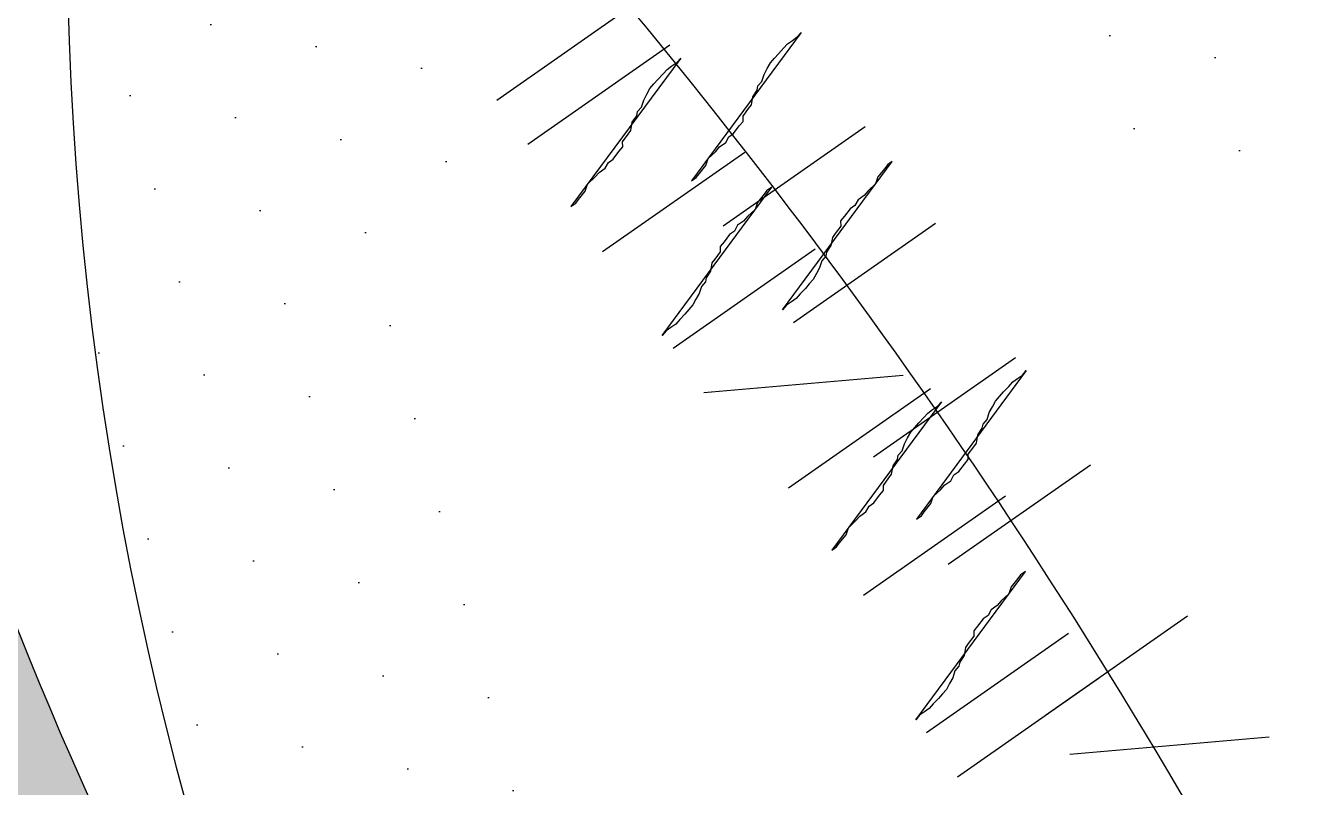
# Model space of a CAD drawing. Extents: x 3694 to 117786, y 20013 to 108631.
# Drawn here: x 83660.3 to 83807.7, y 31800 to 31888.5 of the extents above; entities that cross this region are included whole.
import ezdxf

# ---------------------------------------------------------------- set-up
doc = ezdxf.new("R2010")
doc.units = 0
doc.header["$LTSCALE"] = 1000
doc.header["$MEASUREMENT"] = 0
doc.layers.add('家具', color=253, linetype='Continuous')

msp = doc.modelspace()

# ---------------------------------------------------------------- hatches: boundary and pattern name
at = {"layer": '家具'}
h = msp.add_hatch(dxfattribs=at)
h.set_pattern_fill('DOTS', color=8, scale=335.2800000195158, angle=-90.0000000004169, style=0)
h.set_pattern_definition([(270, (111256.2397079756, 11180.68245890895), (20.9550000011435, -10.47750000076235), [0, -20.95500000121974])])
edge = h.paths.add_edge_path()
edge.add_spline(control_points=[(84027.15511742668, 30063.84951564836), (84028.97912367285, 30072.90548769323), (84030.76252983874, 30081.93599412007), (84036.19782185367, 30110.34287196791), (84039.63169860422, 30129.63373144667), (84045.57456561024, 30168.03593621969), (84048.03003279642, 30187.07571478691), (84052.62666024195, 30231.64739469883), (84054.50219399089, 30257.25210493359), (84059.26090707682, 30334.95599048382), (84061.28600784505, 30388.06087078954), (84068.19805183484, 30468.76317827896), (84071.1403265472, 30495.81551098994), (84077.21640674362, 30536.43465740776), (84079.51927136874, 30549.98101310478), (84084.80170846525, 30577.05204844833), (84087.80540463526, 30590.63939114895), (84095.16473866721, 30620.11476973094), (84099.59971871626, 30635.83967392898), (84107.30690558505, 30661.96974661946), (84110.51664513153, 30672.52040503118), (84113.69237292556, 30682.95887921815)], knot_values=[0.007594318894714291, 0.007594318894714291, 0.007594318894714291, 0.007594318894714291, 1.009331685129112, 1.009331685129112, 3.166903830014817, 3.166903830014817, 5.324475974900523, 5.324475974900523, 8.146713981276132, 8.146713981276132, 13.78698518195698, 13.78698518195698, 16.6071207822974, 16.6071207822974, 18.01718858246761, 18.01718858246761, 19.42725638263783, 19.42725638263783, 21.11840045899928, 21.11840045899928, 22.2881602581128, 22.2881602581128, 22.2881602581128, 22.2881602581128], degree=3, periodic=0)
edge.add_ellipse((82197.12121977049, 31244.76312479645), major_axis=(1412.244489370232, 1412.24448934968), ratio=0.9999999999999818, start_angle=-61.33743676422674, end_angle=-48.55714826964773)
edge.add_ellipse((82197.12121976868, 30996.93237551146), major_axis=(1412.244489349654, -1412.244489370206), ratio=0.9999999999999885, start_angle=48.5571482696466, end_angle=61.33743676426361)
edge.add_spline(control_points=[(84113.69237293181, 31558.73662106225), (84110.51664513799, 31569.17509524913), (84107.3069055916, 31579.72575366104), (84099.59971872343, 31605.85582635098), (84095.16473867482, 31621.58073054846), (84087.80540464369, 31651.05610912888), (84084.80170847401, 31664.64345182852), (84079.51927137827, 31691.71448716945), (84077.21640675348, 31705.26084286524), (84071.14032655783, 31745.87998927956), (84068.19805184573, 31772.93232198815), (84063.1088435566, 31832.35191666405), (84061.26726031283, 31864.61623504642), (84059.54576994648, 31896.48947440436)], knot_values=[0.007594318904541566, 0.007594318904541566, 0.007594318904541566, 0.007594318904541566, 1.177354118008585, 1.177354118008585, 2.868498194319651, 2.868498194319651, 4.278565994361959, 4.278565994361959, 5.688633794404266, 5.688633794404266, 8.508769394488882, 8.508769394488882, 11.91787256770212, 11.91787256770212, 11.91787256770212, 11.91787256770212], degree=3, periodic=0)
edge.add_ellipse((84053.77979636936, 31918.91794967945), major_axis=(16.37502602238737, 16.37502602214906), ratio=0.9999999999995666, start_angle=225.8035234418923, end_angle=239.417541532368, ccw=False)
edge.add_ellipse((83918.20968781575, 32282.87509823796), major_axis=(290.1065513958403, 290.1065513916184), ratio=0.9999999999994232, start_angle=234.5429178462428, end_angle=244.3434878472222, ccw=False)
edge.add_ellipse((84698.50685640321, 31759.47094113641), major_axis=(510.6161812611901, -510.6161812686211), ratio=0.9999999999999988, start_angle=215.5301837112753, end_angle=236.2784491778619)
edge.add_ellipse((88465.50364139216, 31287.66644057351), major_axis=(3173.045961268694, -3173.045961314871), ratio=1, start_angle=220.7753203818918, end_angle=231.6420249032678)
edge.add_ellipse((85006.45974289553, 30385.31873802359), major_axis=(756.0877006840558, 756.0877006730525), ratio=0.9999999999999949, start_angle=113.9930274311128, end_angle=139.4777875760855)
edge.add_ellipse((83926.80302405967, 30275.82137921937), major_axis=(20.77520892334281, -20.77520892364515), ratio=0.999999999999889, start_angle=29.349690518414718, end_angle=107.31395154978779, ccw=False)
edge.add_ellipse((83668.52300488591, 30519.22352959977), major_axis=(269.5263520541502, -269.5263520580726), ratio=0.9999999999999978, start_angle=326.06965526290503, end_angle=363.74867896470926, ccw=False)
edge.add_ellipse((83393.05868661722, 30299.26537327281), major_axis=(269.5447157622294, 269.5447157583069), ratio=0.9999999999729833, start_angle=289.4364312615882, end_angle=291.1525348597326, ccw=False)
edge.add_ellipse((83677.75923026488, 28632.01307467539), major_axis=(1063.437138946659, 1063.437138931183), ratio=0.9999999999999937, start_angle=35.30528515153998, end_angle=42.74492259143477, ccw=False)
edge.add_ellipse((83881.44646173222, 29903.69415923853), major_axis=(153.1024992126795, -153.1024992149076), ratio=0.999999999999859, start_angle=92.70420918075928, end_angle=121.7648417998393, ccw=False)
edge = h.paths.add_edge_path()
edge.add_ellipse((83967.43798243221, 29947.41788496872), major_axis=(59.6212863880511, 59.62128638718345), ratio=0.9999999999999157, start_angle=248.1334738211491, end_angle=277.7178630449272)
edge.add_ellipse((83918.64620866305, 29975.41144803368), major_axis=(99.19644208388807, 99.19644208244446), ratio=0.9999999999997502, start_angle=-79.30676778778508, end_angle=-64.31921627686972)
edge.add_ellipse((83793.84818723201, 31486.22295730763), major_axis=(1116.038544751136, -1116.038544767378), ratio=0.9999999999999984, start_angle=303.32411686118166, end_angle=324.37804893725087, ccw=False)
edge.add_spline(control_points=[(83474.4361509018, 29940.5645157935), (83474.2386856984, 29938.37796613926), (83473.38436068178, 29928.79117081313), (83472.7966154394, 29918.77873062686), (83471.94148317343, 29909.38010908476)], knot_values=[0, 0, 0, 0, 0.2418033642713523, 1.052830296575082, 1.052830296575082, 1.052830296575082, 1.052830296575082], degree=3, periodic=0)
edge.add_ellipse((83434.0292442984, 29912.68040538869), major_axis=(26.90938323546606, 26.90938323507446), ratio=0.9999999999999187, start_angle=238.7767705824798, end_angle=310.27284356007203, ccw=False)
edge.add_ellipse((83764.21182816158, 33919.22290212384), major_axis=(2868.19079716257, -2868.19079720431), ratio=0.999999999999999, start_angle=310.4593117003497, end_angle=318.3404531218047)
edge = h.paths.add_edge_path()
edge.add_ellipse((83967.43798244897, 32294.27761531368), major_axis=(59.62128638720404, -59.6212863880717), ratio=0.9999999999995934, start_angle=82.28213695507955, end_angle=111.8665261788591)
edge.add_ellipse((83764.21182812155, 28322.47259816152), major_axis=(2868.190797204475, 2868.190797162734), ratio=0.9999999999999925, start_angle=41.65954687821016, end_angle=49.54410408661445)
edge.add_ellipse((83433.85297564024, 32328.98011737374), major_axis=(26.90938323507334, -26.90938323546495), ratio=0.9999999999999033, start_angle=49.98346972011012, end_angle=121.3236457343994, ccw=False)
edge.add_spline(control_points=[(83471.7647325996, 32332.28594502531), (83472.10160479127, 32328.58941357072), (83472.37619424162, 32325.15364554651), (83472.62261993198, 32321.89144896292)], knot_values=[0, 0, 0, 0, 0.3189857557440551, 0.3189857557440551, 0.3189857557440551, 0.3189857557440551], degree=3, periodic=0)
edge.add_ellipse((83902.11064115842, 28776.02485493893), major_axis=(2525.631590593394, -2525.631590630149), ratio=0.9999999999999991, start_angle=132.8754075785099, end_angle=141.9062269296692, ccw=False)
edge = h.paths.add_edge_path()
edge.add_ellipse((83753.5508665897, 31858.42556464603), major_axis=(221.1621733467877, -221.1621733500064), ratio=0.9999999999999994, start_angle=219.8560000035077, end_angle=290.9319768433341)
edge.add_ellipse((83844.27380604482, 31598.98349199237), major_axis=(155.4479335059184, -155.4479335081807), ratio=0.9999999999999929, start_angle=231.8281592482279, end_angle=294.8810682384705)
edge.add_ellipse((83220.82232209203, 31223.88327474505), major_axis=(405.3237388022998, 405.3237387964011), ratio=0.9999999999999992, start_angle=285.52623263396157, end_angle=332.11357467867344, ccw=False)
edge.add_ellipse((83930.83496040059, 30642.74064309393), major_axis=(258.8230775317033, 258.8230775279367), ratio=0.9999999999999818, start_angle=80.19826500577827, end_angle=130.5062586859865)
edge.add_ellipse((83656.38910223376, 30409.27637132816), major_axis=(196.0891473893851, -196.0891473922387), ratio=0.9999999999999981, start_angle=154.0384846775883, end_angle=216.6923729745889)
edge.add_ellipse((83742.31999035792, 29953.04518182699), major_axis=(433.6778078819464, 433.6778078756351), ratio=0.999999999999949, start_angle=80.98112304628877, end_angle=109.8781780001218)
edge.add_ellipse((98874.49023999237, 31069.66315227786), major_axis=(11109.22604682503, 11109.22604666336), ratio=0.9999999999995928, start_angle=138.1241672681158, end_angle=138.7143909774701)
edge.add_spline(control_points=[(83196.67458397562, 30051.86996501972), (83203.70190761602, 30051.42830050935), (83210.84735139846, 30051.32810774105), (83218.35348012175, 30051.60857363947)], knot_values=[2.293510373809953, 2.293510373809953, 2.293510373809953, 2.293510373809953, 2.979732802934619, 2.979732802934619, 2.979732802934619, 2.979732802934619], degree=3, periodic=0)
edge.add_spline(control_points=[(83218.35348012175, 30051.60857363947), (83222.57265282645, 30051.76622268945), (83233.92762974976, 30052.49451053924), (83249.9028957067, 30054.55284509757), (83246.24242323764, 30068.29956438962), (83249.98165012314, 30072.0753370373), (83252.75826761083, 30073.65261044333)], knot_values=[2.979732802934619, 2.979732802934619, 2.979732802934619, 2.979732802934619, 3.36545639614831, 3.990521829336836, 4.278466320926378, 4.605763273049225, 4.605763273049225, 4.605763273049225, 4.605763273049225], degree=3, periodic=0)
edge.add_spline(control_points=[(83252.75826761083, 30073.65261044333), (83255.54464780063, 30075.23542960778), (83259.12399357097, 30076.38384293904), (83262.70333934149, 30077.53225627031)], knot_values=[4.605763273049225, 4.605763273049225, 4.605763273049225, 4.605763273049225, 4.934211014792284, 4.934211014792284, 4.934211014792284, 4.934211014792284], degree=3, periodic=0)
edge.add_ellipse((83677.75923026488, 28632.01307467539), major_axis=(1063.437138946965, 1063.437138931489), ratio=0.9999999999998375, start_angle=52.795632896919415, end_angle=61.02050574382298, ccw=False)
edge.add_ellipse((83606.43853596541, 30391.82192870189), major_axis=(212.5834902204784, 212.5834902173847), ratio=0.9999999999999212, start_angle=165.6335501199894, end_angle=198.8130742464472, ccw=False)
edge.add_ellipse((83606.53529219133, 30073.20208772484), major_axis=(217.1797520395243, -217.1797520426849), ratio=0.9999999999998674, start_angle=151.0252170128921, end_angle=192.4102655699839, ccw=False)
edge.add_ellipse((83958.57061230812, 30199.8162238651), major_axis=(331.0872910126342, -331.0872910174525), ratio=0.9999999999999813, start_angle=177.8463850309959, end_angle=203.8962665094932, ccw=False)
edge.add_ellipse((83391.45132926984, 30184.46120221519), major_axis=(308.6143108828238, 308.6143108783327), ratio=0.99999999999966, start_angle=2.0533838449994732, end_angle=10.260448050109005, ccw=False)
edge.add_spline(control_points=[(83688.80962410086, 30503.93519216686), (83697.76162831933, 30496.88594257535), (83720.20407128055, 30479.21365623382), (83710.42763319172, 30542.4570108064), (83733.44099475267, 30577.51144562587), (83760.66692495726, 30637.11177086852), (83728.07013237603, 30702.74252196374), (83747.31235151888, 30784.50807644733), (83763.24835103104, 30871.3387227628), (83822.93104365663, 30907.47544095397), (83831.5542470285, 30963.01912850196), (83864.4119503361, 30951.19898152208), (83865.89797450964, 30968.36456537583), (83866.57851991047, 30977.30063957456)], knot_values=[28.72622828787619, 28.72622828787619, 28.72622828787619, 28.72622828787619, 29.65137003608691, 31.04553471454428, 32.97090723718488, 34.80045963000916, 37.53798117998499, 40.13244696109814, 43.73799823656201, 46.29924793153518, 47.53881564063179, 48.20545028199999, 48.98405692497199, 48.98405692497199, 48.98405692497199, 48.98405692550385], degree=3, periodic=0)
edge.add_ellipse((77579.6898859512, 31139.0403968073), major_axis=(4446.972478297195, 4446.972478232476), ratio=0.9999999999999976, start_angle=-46.47369586912973, end_angle=-42.84626635100496)
edge.add_spline(control_points=[(83864.21607810677, 31375.38545175377), (83862.81395455799, 31389.27132053718), (83859.6371019301, 31413.7790503848), (83816.06914233156, 31444.79300325448), (83795.3408773722, 31513.37248249469), (83759.8912261637, 31577.01717162506), (83771.15279836346, 31648.50423551207), (83734.39387655049, 31671.15767597621), (83702.0344097513, 31758.01166092785), (83701.46360967551, 31736.77296732064)], knot_values=[0, 0, 0, 1.163513729807164e-12, 1.426783815582302, 2.507845637052222, 5.446644405802077, 8.794161911986935, 10.36550993041577, 12.19506232323765, 14.47634677036475, 14.47634677036475, 14.47634677036475, 14.47634677036475], degree=3, periodic=0)
edge.add_ellipse((84094.56320862369, 31991.15514800607), major_axis=(331.0872910126524, -331.0872910174706), ratio=0.9999999999999547, start_angle=233.1899730444863, end_angle=257.9076692015958, ccw=False)
edge.add_ellipse((83779.72798511799, 32193.24123886909), major_axis=(217.1797520395305, -217.179752042691), ratio=0.9999999999999556, start_angle=244.6759739839959, end_angle=286.0610225410798, ccw=False)
edge.add_ellipse((83708.42717162543, 31882.70169803538), major_axis=(212.5834902213945, 212.5834902183008), ratio=0.9999999999956851, start_angle=85.14470269029368, end_angle=91.45268943398088, ccw=False)
edge.add_ellipse((83674.22219581134, 33494.59638257384), major_axis=(983.7752406303243, 983.7752406160079), ratio=0.9999999999998531, start_angle=208.0880272447276, end_angle=218.4118439115923, ccw=False)
edge.add_spline(control_points=[(83269.4992919237, 32163.49652937126), (83263.98926071734, 32165.30407445101), (83258.47922951086, 32167.11161953051), (83255.89064627368, 32170.49494394559)], knot_values=[4.42752981046754, 4.42752981046754, 4.42752981046754, 4.42752981046754, 4.934211014792284, 4.934211014792284, 4.934211014792284, 4.934211014792284], degree=3, periodic=0)
edge.add_ellipse((83748.31931969017, 32290.21585165175), major_axis=(358.3427787335385, -358.3427787387537), ratio=0.999999999999975, start_angle=238.6648212037559, end_angle=277.816367146285)
h = msp.add_hatch(dxfattribs=at)
h.set_pattern_fill('DOTS', color=8, scale=178.8160000104085, angle=-75.1759974043995, style=0)
h.set_pattern_definition([(284.8240025956005, (101930.3206023975, 25839.52536070513), (12.23371532698228, -2.542622527339587), [0, -11.17600000065051])])
edge = h.paths.add_edge_path(flags=17)
edge.add_ellipse((83915.62981252049, 31730.58627199109), major_axis=(23.25952561864903, -23.25952561898754), ratio=0.9999999999999228, start_angle=217.598370494964, end_angle=267.39462829812675, ccw=False)
edge.add_ellipse((83799.73789889604, 31750.4089484049), major_axis=(59.90464916629421, -59.904649167166), ratio=0.9999999999998661, start_angle=350.65844968254294, end_angle=394.3991949743683, ccw=False)
edge.add_ellipse((83849.138360295, 31728.17319147437), major_axis=(32.94986328232057, 32.94986328184105), ratio=0.9999999999998382, start_angle=224.9828587922299, end_angle=289.9024488496004)
edge = h.paths.add_edge_path(flags=17)
edge.add_ellipse((83207.05595517361, 31455.31930615301), major_axis=(481.3748926390635, 481.3748926320582), ratio=0.9999999999840347, start_angle=-26.32292343229813, end_angle=-25.58827127859119)
edge.add_ellipse((83794.32111939648, 31678.83935765269), major_axis=(38.80003682682761, 38.80003682626296), ratio=0.9999999999999831, start_angle=246.3633945223265, end_angle=317.8577408210059, ccw=False)
edge.add_ellipse((83821.56431250731, 31607.61200826323), major_axis=(15.1275844016591, 15.12758440143895), ratio=0.9999999999999909, start_angle=-72.18619439915022, end_angle=64.8217797418078, ccw=False)
edge.add_ellipse((83764.82679824397, 31647.85884447667), major_axis=(64.19840911891373, -64.19840911984801), ratio=0.9999999999999908, start_angle=11.56752916311502, end_angle=61.28906160823021)
edge = h.paths.add_edge_path()
edge.add_ellipse((83592.24240027044, 31627.52820375546), major_axis=(242.0371122325546, 242.0371122290323), ratio=0.9999999999999688, start_angle=-23.32578200306534, end_angle=26.28458598788795)
edge.add_spline(control_points=[(83702.07293561044, 31951.72132660186), (83692.71217799248, 31956.0519338774), (83680.79916457439, 31961.56330215422), (83673.93766403718, 31953.92469717807), (83672.67877563045, 31951.94689659881)], knot_values=[0, 0, 0, 0, 1.42238482592121, 1.810204922351612, 1.810204922351612, 1.810204922351612, 1.810204922351612], degree=3, periodic=0)
edge.add_ellipse((83207.05595517175, 31455.31930614907), major_axis=(481.3748926368416, -481.3748926438469), ratio=0.9999999999996101, start_angle=87.25263749308863, end_angle=91.84549474957328, ccw=False)
edge.add_ellipse((83621.54412058307, 31620.82363230697), major_axis=(216.101930992935, -216.1019309960799), ratio=0.999999999999946, start_angle=66.89079912288321, end_angle=117.98945326683679, ccw=False)
edge.add_ellipse((83489.29364028259, 31518.73533961386), major_axis=(331.3486877307134, -331.3486877355354), ratio=0.9999999999999956, start_angle=389.56745048290304, end_angle=432.4529716565977, ccw=False)
edge.add_ellipse((82955.30205373213, 31231.72734627457), major_axis=(706.3772336421002, 706.3772336318206), ratio=0.999999999999835, start_angle=321.74637887917953, end_angle=324.3508728240508, ccw=False)
edge.add_spline(control_points=[(83947.35334494644, 31349.08077827209), (83950.99127603725, 31349.8726737636), (83961.3402754271, 31354.84629366959), (83961.14337494528, 31366.88940734412), (83961.01044966414, 31375.01957674251)], knot_values=[0, 0, 0, 0, 0.5819764206049407, 1.791185280154921, 1.791185280154921, 1.791185280154921, 1.791185280154921], degree=3, periodic=0)
edge.add_ellipse((83462.2939968181, 31501.17512072726), major_axis=(363.7535715381563, -363.75357154345), ratio=0.9999999999999976, start_angle=30.80422389370577, end_angle=74.43044399808288)
edge = h.paths.add_edge_path()
edge.add_spline(control_points=[(83919.16747991685, 31361.95295412977), (83924.71029890522, 31356.17340090391), (83932.41499391987, 31348.13963775611), (83944.23791630901, 31348.40261977217), (83947.35334494644, 31349.08077827209)], knot_values=[1.791185280154921, 1.791185280154921, 1.791185280154921, 1.791185280154921, 3.069002213139684, 3.567391534373676, 3.567391534373676, 3.567391534373676, 3.567391534373676], degree=3, periodic=0)
edge.add_ellipse((82955.30205373213, 31231.72734627457), major_axis=(706.3772336330672, -706.3772336433472), ratio=0.9999999999993391, start_angle=51.74637887920161, end_angle=54.3508728240713)
edge.add_ellipse((84171.30911121039, 31718.00717255292), major_axis=(281.0686011704004, 281.06860116631), ratio=0.9999999999999862, start_angle=145.8922033348512, end_angle=189.5904192882054, ccw=False)
edge.add_ellipse((84134.95931668357, 31878.80923212507), major_axis=(300.7962628500164, -300.7962628543937), ratio=0.9999999999999934, start_angle=220.3807436132537, end_angle=258.6817611968143, ccw=False)
edge.add_ellipse((83207.05595517175, 31455.31930614907), major_axis=(481.3748926436614, 481.3748926366562), ratio=0.9999999999988527, start_angle=-2.747362506916546, end_angle=1.845494749579979)
edge.add_spline(control_points=[(83672.67877563045, 31951.94689659881), (83670.7682956029, 31948.94540060849), (83666.44093490654, 31937.43746561979), (83665.9334028257, 31927.13565536305), (83665.59291166172, 31920.22441664818)], knot_values=[1.810204922351612, 1.810204922351612, 1.810204922351612, 1.810204922351612, 2.398757922429805, 3.598446597238173, 3.598446597238173, 3.598446597238173, 3.598446597238173], degree=3, periodic=0)
edge.add_ellipse((84053.761270296, 31900.89123252807), major_axis=(274.8167086033953, 274.816708599396), ratio=0.9999999999999963, start_angle=132.1486721113125, end_angle=176.9724953827164)
edge.add_ellipse((84068.80572461258, 31626.93712479176), major_axis=(215.1838922624627, 215.1838922593312), ratio=0.9999999999999789, start_angle=132.3564968236814, end_angle=195.5463068146161)
h = msp.add_hatch(dxfattribs=at)
h.set_pattern_fill('DOTS', color=8, scale=111.7600000065053, angle=-102.9137604464399, style=0)
h.set_pattern_definition([(257.0862395535602, (81255.5873385705, 124441.5506763594), (6.027813616917221, -4.965203344960532), [0, -6.985000000406582])])
edge = h.paths.add_edge_path()
edge.add_ellipse((83918.20968781695, 32282.8750982384), major_axis=(290.106551391843, -290.106551396065), ratio=0.9999999999997669, start_angle=303.12070418913345, end_angle=311.899757270034, ccw=False)
edge.add_ellipse((83696.22614775023, 31868.6718693825), major_axis=(97.66234371870746, -97.66234372012872), ratio=0.9999999999999646, start_angle=365.10604803737283, end_angle=410.2831013168486, ccw=False)
edge.add_ellipse((83545.21936708591, 32132.86401028327), major_axis=(308.6143108781202, -308.6143108826116), ratio=0.9999999999997498, start_angle=351.0708815296273, end_angle=368.4913891802111)

# ---------------------------------------------------------------- linework, layer by layer
at = {"layer": '家具', "color": 8, "linetype": 'Continuous'}
for p, q in [((83731.5577706673, 31891.32111545204, 1.41431932393393e-09), (83715.0556861559, 31879.78948048311, 1.41431932393393e-09)), ((83731.5577706673, 31891.32111545204, 1.41431932393393e-09), (83715.0556861559, 31879.78948048311, 1.41431932393393e-09)), ((83731.5577706673, 31891.32111545204, 1.41431932393393e-09), (83715.0556861559, 31879.78948048311, 1.41431932393393e-09)), ((83731.5577706673, 31891.32111545204, 1.41431932393393e-09), (83715.0556861559, 31879.78948048311, 1.41431932393393e-09)), ((83735.14268183589, 31886.19100968399, 1.41431932393393e-09), (83718.64059732448, 31874.65937471506, 1.41431932393393e-09)), ((83735.14268183589, 31886.19100968399, 1.41431932393393e-09), (83718.64059732448, 31874.65937471506, 1.41431932393393e-09)), ((83735.14268183589, 31886.19100968399, 1.41431932393393e-09), (83718.64059732448, 31874.65937471506, 1.41431932393393e-09)), ((83735.14268183589, 31886.19100968399, 1.41431932393393e-09), (83718.64059732448, 31874.65937471506, 1.41431932393393e-09)), ((83757.84225718741, 31876.70763503716, 1.41431932393393e-09), (83741.34017267599, 31865.17600006823, 1.41431932393393e-09)), ((83757.84225718741, 31876.70763503716, 1.41431932393393e-09), (83741.34017267599, 31865.17600006823, 1.41431932393393e-09)), ((83757.84225718741, 31876.70763503716, 1.41431932393393e-09), (83741.34017267599, 31865.17600006823, 1.41431932393393e-09)), ((83757.84225718741, 31876.70763503716, 1.41431932393393e-09), (83741.34017267599, 31865.17600006823, 1.41431932393393e-09)), ((83743.84889467384, 31873.73218139019, 1.41431932393393e-09), (83727.34681016246, 31862.20054642107, 1.41431932393393e-09)), ((83743.84889467384, 31873.73218139019, 1.41431932393393e-09), (83727.34681016246, 31862.20054642107, 1.41431932393393e-09)), ((83743.84889467384, 31873.73218139019, 1.41431932393393e-09), (83727.34681016246, 31862.20054642107, 1.41431932393393e-09)), ((83743.84889467384, 31873.73218139019, 1.41431932393393e-09), (83727.34681016246, 31862.20054642107, 1.41431932393393e-09)), ((83749.51124363985, 31853.97933754627, 1.41431932393393e-09), (83766.01332815125, 31865.51097251519, 1.41431932393393e-09)), ((83749.51124363985, 31853.97933754627, 1.41431932393393e-09), (83766.01332815125, 31865.51097251519, 1.41431932393393e-09)), ((83749.51124363985, 31853.97933754627, 1.41431932393393e-09), (83766.01332815125, 31865.51097251519, 1.41431932393393e-09)), ((83749.51124363985, 31853.97933754627, 1.41431932393393e-09), (83766.01332815125, 31865.51097251519, 1.41431932393393e-09)), ((83735.5178811264, 31851.00388389914, 1.41431932393393e-09), (83752.01996563772, 31862.53551886826, 1.41431932393393e-09)), ((83735.5178811264, 31851.00388389914, 1.41431932393393e-09), (83752.01996563772, 31862.53551886826, 1.41431932393393e-09)), ((83735.5178811264, 31851.00388389914, 1.41431932393393e-09), (83752.01996563772, 31862.53551886826, 1.41431932393393e-09)), ((83735.5178811264, 31851.00388389914, 1.41431932393393e-09), (83752.01996563772, 31862.53551886826, 1.41431932393393e-09)), ((83775.28970175136, 31849.88537158049, 1.41431932393393e-09), (83758.78761723994, 31838.35373661156, 1.41431932393393e-09)), ((83775.28970175136, 31849.88537158049, 1.41431932393393e-09), (83758.78761723994, 31838.35373661156, 1.41431932393393e-09)), ((83775.28970175136, 31849.88537158049, 1.41431932393393e-09), (83758.78761723994, 31838.35373661156, 1.41431932393393e-09)), ((83775.28970175136, 31849.88537158049, 1.41431932393393e-09), (83758.78761723994, 31838.35373661156, 1.41431932393393e-09)), ((83739.10279229499, 31845.87377813109, 1.41431932393393e-09), (83762.26256897651, 31847.87807381661, 1.41431932393393e-09)), ((83739.10279229499, 31845.87377813109, 1.41431932393393e-09), (83762.26256897651, 31847.87807381661, 1.41431932393393e-09)), ((83739.10279229499, 31845.87377813109, 1.41431932393393e-09), (83762.26256897651, 31847.87807381661, 1.41431932393393e-09)), ((83739.10279229499, 31845.87377813109, 1.41431932393393e-09), (83762.26256897651, 31847.87807381661, 1.41431932393393e-09)), ((83765.43267410777, 31846.27572062541, 1.41431932393393e-09), (83748.93058959645, 31834.74408565652, 1.41431932393393e-09)), ((83765.43267410777, 31846.27572062541, 1.41431932393393e-09), (83748.93058959645, 31834.74408565652, 1.41431932393393e-09)), ((83765.43267410777, 31846.27572062541, 1.41431932393393e-09), (83748.93058959645, 31834.74408565652, 1.41431932393393e-09)), ((83765.43267410777, 31846.27572062541, 1.41431932393393e-09), (83748.93058959645, 31834.74408565652, 1.41431932393393e-09)), ((83783.99591458934, 31837.42654328669, 1.41431932393393e-09), (83767.49383007793, 31825.8949083178, 1.41431932393393e-09)), ((83783.99591458934, 31837.42654328669, 1.41431932393393e-09), (83767.49383007793, 31825.8949083178, 1.41431932393393e-09)), ((83783.99591458934, 31837.42654328669, 1.41431932393393e-09), (83767.49383007793, 31825.8949083178, 1.41431932393393e-09)), ((83783.99591458934, 31837.42654328669, 1.41431932393393e-09), (83767.49383007793, 31825.8949083178, 1.41431932393393e-09)), ((83774.13888694576, 31833.81689233166, 1.41431932393393e-09), (83757.63680243444, 31822.28525736254, 1.41431932393393e-09)), ((83774.13888694576, 31833.81689233166, 1.41431932393393e-09), (83757.63680243444, 31822.28525736254, 1.41431932393393e-09)), ((83774.13888694576, 31833.81689233166, 1.41431932393393e-09), (83757.63680243444, 31822.28525736254, 1.41431932393393e-09)), ((83774.13888694576, 31833.81689233166, 1.41431932393393e-09), (83757.63680243444, 31822.28525736254, 1.41431932393393e-09)), ((83778.77653612915, 31808.37077942905, 1.41431932393393e-09), (83795.27862064057, 31819.90241439816, 1.41431932393393e-09)), ((83778.77653612915, 31808.37077942905, 1.41431932393393e-09), (83795.27862064057, 31819.90241439816, 1.41431932393393e-09)), ((83778.77653612915, 31808.37077942905, 1.41431932393393e-09), (83795.27862064057, 31819.90241439816, 1.41431932393393e-09)), ((83778.77653612915, 31808.37077942905, 1.41431932393393e-09), (83795.27862064057, 31819.90241439816, 1.41431932393393e-09)), ((83764.97030070594, 31806.3582372411, 1.41431932393393e-09), (83781.47238521735, 31817.88987221022, 1.41431932393393e-09)), ((83764.97030070594, 31806.3582372411, 1.41431932393393e-09), (83781.47238521735, 31817.88987221022, 1.41431932393393e-09)), ((83764.97030070594, 31806.3582372411, 1.41431932393393e-09), (83781.47238521735, 31817.88987221022, 1.41431932393393e-09)), ((83764.97030070594, 31806.3582372411, 1.41431932393393e-09), (83781.47238521735, 31817.88987221022, 1.41431932393393e-09)), ((83768.55521187448, 31801.22813147305, 1.41431932393393e-09), (83785.0572963859, 31812.75976644217, 1.41431932393393e-09)), ((83768.55521187448, 31801.22813147305, 1.41431932393393e-09), (83785.0572963859, 31812.75976644217, 1.41431932393393e-09)), ((83768.55521187448, 31801.22813147305, 1.41431932393393e-09), (83785.0572963859, 31812.75976644217, 1.41431932393393e-09)), ((83768.55521187448, 31801.22813147305, 1.41431932393393e-09), (83785.0572963859, 31812.75976644217, 1.41431932393393e-09)), ((83804.77604043607, 31805.81498420592, 1.41431932393393e-09), (83781.61626375458, 31803.8106885206, 1.41431932393393e-09)), ((83804.77604043607, 31805.81498420592, 1.41431932393393e-09), (83781.61626375458, 31803.8106885206, 1.41431932393393e-09)), ((83804.77604043607, 31805.81498420592, 1.41431932393393e-09), (83781.61626375458, 31803.8106885206, 1.41431932393393e-09))]:
    msp.add_line(p, q, dxfattribs=at)
for points in [[(83737.65846890588, 31870.44461869205), (83738.2183833069, 31870.8358861396), (83738.54050224573, 31871.26931532551), (83739.32471872364, 31872.23399055921), (83739.59118253889, 31873.04519380741), (83740.47321587878, 31873.86989044083), (83740.93531341787, 31874.40113648866), (83741.63520641901, 31874.89022079812), (83741.9999992264, 31875.56071257388), (83742.55991362735, 31875.95198002141), (83743.2041515051, 31876.8188383932), (83743.6662490441, 31877.35008444103), (83743.65275565897, 31877.96565396553), (83744.29626066437, 31878.83200020709), (83744.61837960327, 31879.26542939297), (83744.78702655667, 31880.21661124146), (83745.29128583414, 31880.98565275148), (83745.37560931087, 31881.46124367573), (83745.83770684997, 31881.99248972336), (83746.10417066523, 31882.80369297176), (83746.46845134247, 31883.47491761965), (83746.83273201964, 31884.14614226776), (83747.29482955877, 31884.67738831558), (83747.7569270979, 31885.20863436341), (83748.35900323719, 31885.83769727296), (83748.82110077627, 31886.36894332079), (83749.38101517722, 31886.76021076833), (83749.94092957817, 31887.15147821587), (83750.40302711727, 31887.6827242637)], [(83737.65846890588, 31870.44461869205), (83738.2183833069, 31870.8358861396), (83738.54050224573, 31871.26931532551), (83739.32471872364, 31872.23399055921), (83739.59118253889, 31873.04519380741), (83740.47321587878, 31873.86989044083), (83740.93531341787, 31874.40113648866), (83741.63520641901, 31874.89022079812), (83741.9999992264, 31875.56071257388), (83742.55991362735, 31875.95198002141), (83743.2041515051, 31876.8188383932), (83743.6662490441, 31877.35008444103), (83743.65275565897, 31877.96565396553), (83744.29626066437, 31878.83200020709), (83744.61837960327, 31879.26542939297), (83744.78702655667, 31880.21661124146), (83745.29128583414, 31880.98565275148), (83745.37560931087, 31881.46124367573), (83745.83770684997, 31881.99248972336), (83746.10417066523, 31882.80369297176), (83746.46845134247, 31883.47491761965), (83746.83273201964, 31884.14614226776), (83747.29482955877, 31884.67738831558), (83747.7569270979, 31885.20863436341), (83748.35900323719, 31885.83769727296), (83748.82110077627, 31886.36894332079), (83749.38101517722, 31886.76021076833), (83749.94092957817, 31887.15147821587), (83750.40302711727, 31887.6827242637)], [(83737.65846890588, 31870.44461869205), (83738.2183833069, 31870.8358861396), (83738.54050224573, 31871.26931532551), (83739.32471872364, 31872.23399055921), (83739.59118253889, 31873.04519380741), (83740.47321587878, 31873.86989044083), (83740.93531341787, 31874.40113648866), (83741.63520641901, 31874.89022079812), (83741.9999992264, 31875.56071257388), (83742.55991362735, 31875.95198002141), (83743.2041515051, 31876.8188383932), (83743.6662490441, 31877.35008444103), (83743.65275565897, 31877.96565396553), (83744.29626066437, 31878.83200020709), (83744.61837960327, 31879.26542939297), (83744.78702655667, 31880.21661124146), (83745.29128583414, 31880.98565275148), (83745.37560931087, 31881.46124367573), (83745.83770684997, 31881.99248972336), (83746.10417066523, 31882.80369297176), (83746.46845134247, 31883.47491761965), (83746.83273201964, 31884.14614226776), (83747.29482955877, 31884.67738831558), (83747.7569270979, 31885.20863436341), (83748.35900323719, 31885.83769727296), (83748.82110077627, 31886.36894332079), (83749.38101517722, 31886.76021076833), (83749.94092957817, 31887.15147821587), (83750.40302711727, 31887.6827242637)], [(83737.65846890588, 31870.44461869205), (83738.2183833069, 31870.8358861396), (83738.54050224573, 31871.26931532551), (83739.32471872364, 31872.23399055921), (83739.59118253889, 31873.04519380741), (83740.47321587878, 31873.86989044083), (83740.93531341787, 31874.40113648866), (83741.63520641901, 31874.89022079812), (83741.9999992264, 31875.56071257388), (83742.55991362735, 31875.95198002141), (83743.2041515051, 31876.8188383932), (83743.6662490441, 31877.35008444103), (83743.65275565897, 31877.96565396553), (83744.29626066437, 31878.83200020709), (83744.61837960327, 31879.26542939297), (83744.78702655667, 31880.21661124146), (83745.29128583414, 31880.98565275148), (83745.37560931087, 31881.46124367573), (83745.83770684997, 31881.99248972336), (83746.10417066523, 31882.80369297176), (83746.46845134247, 31883.47491761965), (83746.83273201964, 31884.14614226776), (83747.29482955877, 31884.67738831558), (83747.7569270979, 31885.20863436341), (83748.35900323719, 31885.83769727296), (83748.82110077627, 31886.36894332079), (83749.38101517722, 31886.76021076833), (83749.94092957817, 31887.15147821587), (83750.40302711727, 31887.6827242637)], [(83723.6651063923, 31867.46916504493), (83724.22502079335, 31867.86043249247), (83724.54713973217, 31868.29386167835), (83725.33135621012, 31869.25853691208), (83725.59782002546, 31870.06974016026), (83726.4798533652, 31870.89443679367), (83726.94195090434, 31871.4256828415), (83727.64184390557, 31871.91476715099), (83728.00663671287, 31872.58525892675), (83728.56655111379, 31872.97652637429), (83729.21078899154, 31873.84338474604), (83729.67288653065, 31874.37463079387), (83729.65939314544, 31874.9902003184), (83730.30289815093, 31875.85654655993), (83730.62501708977, 31876.28997574584), (83730.79366404317, 31877.24115759452), (83731.29792332064, 31878.01019910436), (83731.38224679731, 31878.4857900286), (83731.84434433644, 31879.01703607643), (83732.11080815179, 31879.8282393246), (83732.47508882893, 31880.49946397271), (83732.83936950611, 31881.17068862063), (83733.30146704521, 31881.70193466846), (83733.76356458433, 31882.23318071625), (83734.36564072361, 31882.86224362603), (83734.82773826274, 31883.39348967366), (83735.38765266369, 31883.7847571212), (83735.94756706464, 31884.17602456871), (83736.40966460374, 31884.70727061654)], [(83723.6651063923, 31867.46916504493), (83724.22502079335, 31867.86043249247), (83724.54713973217, 31868.29386167835), (83725.33135621012, 31869.25853691208), (83725.59782002546, 31870.06974016026), (83726.4798533652, 31870.89443679367), (83726.94195090434, 31871.4256828415), (83727.64184390557, 31871.91476715099), (83728.00663671287, 31872.58525892675), (83728.56655111379, 31872.97652637429), (83729.21078899154, 31873.84338474604), (83729.67288653065, 31874.37463079387), (83729.65939314544, 31874.9902003184), (83730.30289815093, 31875.85654655993), (83730.62501708977, 31876.28997574584), (83730.79366404317, 31877.24115759452), (83731.29792332064, 31878.01019910436), (83731.38224679731, 31878.4857900286), (83731.84434433644, 31879.01703607643), (83732.11080815179, 31879.8282393246), (83732.47508882893, 31880.49946397271), (83732.83936950611, 31881.17068862063), (83733.30146704521, 31881.70193466846), (83733.76356458433, 31882.23318071625), (83734.36564072361, 31882.86224362603), (83734.82773826274, 31883.39348967366), (83735.38765266369, 31883.7847571212), (83735.94756706464, 31884.17602456871), (83736.40966460374, 31884.70727061654)], [(83723.6651063923, 31867.46916504493), (83724.22502079335, 31867.86043249247), (83724.54713973217, 31868.29386167835), (83725.33135621012, 31869.25853691208), (83725.59782002546, 31870.06974016026), (83726.4798533652, 31870.89443679367), (83726.94195090434, 31871.4256828415), (83727.64184390557, 31871.91476715099), (83728.00663671287, 31872.58525892675), (83728.56655111379, 31872.97652637429), (83729.21078899154, 31873.84338474604), (83729.67288653065, 31874.37463079387), (83729.65939314544, 31874.9902003184), (83730.30289815093, 31875.85654655993), (83730.62501708977, 31876.28997574584), (83730.79366404317, 31877.24115759452), (83731.29792332064, 31878.01019910436), (83731.38224679731, 31878.4857900286), (83731.84434433644, 31879.01703607643), (83732.11080815179, 31879.8282393246), (83732.47508882893, 31880.49946397271), (83732.83936950611, 31881.17068862063), (83733.30146704521, 31881.70193466846), (83733.76356458433, 31882.23318071625), (83734.36564072361, 31882.86224362603), (83734.82773826274, 31883.39348967366), (83735.38765266369, 31883.7847571212), (83735.94756706464, 31884.17602456871), (83736.40966460374, 31884.70727061654)], [(83723.6651063923, 31867.46916504493), (83724.22502079335, 31867.86043249247), (83724.54713973217, 31868.29386167835), (83725.33135621012, 31869.25853691208), (83725.59782002546, 31870.06974016026), (83726.4798533652, 31870.89443679367), (83726.94195090434, 31871.4256828415), (83727.64184390557, 31871.91476715099), (83728.00663671287, 31872.58525892675), (83728.56655111379, 31872.97652637429), (83729.21078899154, 31873.84338474604), (83729.67288653065, 31874.37463079387), (83729.65939314544, 31874.9902003184), (83730.30289815093, 31875.85654655993), (83730.62501708977, 31876.28997574584), (83730.79366404317, 31877.24115759452), (83731.29792332064, 31878.01019910436), (83731.38224679731, 31878.4857900286), (83731.84434433644, 31879.01703607643), (83732.11080815179, 31879.8282393246), (83732.47508882893, 31880.49946397271), (83732.83936950611, 31881.17068862063), (83733.30146704521, 31881.70193466846), (83733.76356458433, 31882.23318071625), (83734.36564072361, 31882.86224362603), (83734.82773826274, 31883.39348967366), (83735.38765266369, 31883.7847571212), (83735.94756706464, 31884.17602456871), (83736.40966460374, 31884.70727061654)], [(83760.98881908342, 31872.70118218532), (83760.42890468247, 31872.30991473778), (83760.10678574356, 31871.8764855519), (83759.32256926563, 31870.9118103182), (83759.05610545036, 31870.10060707), (83758.17480498277, 31869.27642256661), (83757.71270744364, 31868.74517651878), (83757.01281444254, 31868.25609220951), (83756.6480216351, 31867.58560043376), (83756.08810723416, 31867.19433298622), (83755.44386935642, 31866.32747461424), (83754.98177181743, 31865.79622856663), (83754.99526520254, 31865.1806590421), (83754.35102732493, 31864.31380067032), (83754.02890838598, 31863.88037148444), (83753.86026143258, 31862.92918963576), (83753.35600215512, 31862.16014812589), (83753.27167867841, 31861.68455720168), (83752.80958113929, 31861.15331115385), (83752.54311732406, 31860.34210790565), (83752.1788366468, 31859.67088325754), (83751.81455596961, 31858.99965860962), (83751.35245843051, 31858.46841256183), (83750.8903608915, 31857.937166514), (83750.28901762437, 31857.30861573448), (83749.82692008525, 31856.77736968665), (83749.26700568429, 31856.38610223911), (83748.70709128334, 31855.99483479157), (83748.24499374426, 31855.46358874374)], [(83760.98881908342, 31872.70118218532), (83760.42890468247, 31872.30991473778), (83760.10678574356, 31871.8764855519), (83759.32256926563, 31870.9118103182), (83759.05610545036, 31870.10060707), (83758.17480498277, 31869.27642256661), (83757.71270744364, 31868.74517651878), (83757.01281444254, 31868.25609220951), (83756.6480216351, 31867.58560043376), (83756.08810723416, 31867.19433298622), (83755.44386935642, 31866.32747461424), (83754.98177181743, 31865.79622856663), (83754.99526520254, 31865.1806590421), (83754.35102732493, 31864.31380067032), (83754.02890838598, 31863.88037148444), (83753.86026143258, 31862.92918963576), (83753.35600215512, 31862.16014812589), (83753.27167867841, 31861.68455720168), (83752.80958113929, 31861.15331115385), (83752.54311732406, 31860.34210790565), (83752.1788366468, 31859.67088325754), (83751.81455596961, 31858.99965860962), (83751.35245843051, 31858.46841256183), (83750.8903608915, 31857.937166514), (83750.28901762437, 31857.30861573448), (83749.82692008525, 31856.77736968665), (83749.26700568429, 31856.38610223911), (83748.70709128334, 31855.99483479157), (83748.24499374426, 31855.46358874374)], [(83760.98881908342, 31872.70118218532), (83760.42890468247, 31872.30991473778), (83760.10678574356, 31871.8764855519), (83759.32256926563, 31870.9118103182), (83759.05610545036, 31870.10060707), (83758.17480498277, 31869.27642256661), (83757.71270744364, 31868.74517651878), (83757.01281444254, 31868.25609220951), (83756.6480216351, 31867.58560043376), (83756.08810723416, 31867.19433298622), (83755.44386935642, 31866.32747461424), (83754.98177181743, 31865.79622856663), (83754.99526520254, 31865.1806590421), (83754.35102732493, 31864.31380067032), (83754.02890838598, 31863.88037148444), (83753.86026143258, 31862.92918963576), (83753.35600215512, 31862.16014812589), (83753.27167867841, 31861.68455720168), (83752.80958113929, 31861.15331115385), (83752.54311732406, 31860.34210790565), (83752.1788366468, 31859.67088325754), (83751.81455596961, 31858.99965860962), (83751.35245843051, 31858.46841256183), (83750.8903608915, 31857.937166514), (83750.28901762437, 31857.30861573448), (83749.82692008525, 31856.77736968665), (83749.26700568429, 31856.38610223911), (83748.70709128334, 31855.99483479157), (83748.24499374426, 31855.46358874374)], [(83760.98881908342, 31872.70118218532), (83760.42890468247, 31872.30991473778), (83760.10678574356, 31871.8764855519), (83759.32256926563, 31870.9118103182), (83759.05610545036, 31870.10060707), (83758.17480498277, 31869.27642256661), (83757.71270744364, 31868.74517651878), (83757.01281444254, 31868.25609220951), (83756.6480216351, 31867.58560043376), (83756.08810723416, 31867.19433298622), (83755.44386935642, 31866.32747461424), (83754.98177181743, 31865.79622856663), (83754.99526520254, 31865.1806590421), (83754.35102732493, 31864.31380067032), (83754.02890838598, 31863.88037148444), (83753.86026143258, 31862.92918963576), (83753.35600215512, 31862.16014812589), (83753.27167867841, 31861.68455720168), (83752.80958113929, 31861.15331115385), (83752.54311732406, 31860.34210790565), (83752.1788366468, 31859.67088325754), (83751.81455596961, 31858.99965860962), (83751.35245843051, 31858.46841256183), (83750.8903608915, 31857.937166514), (83750.28901762437, 31857.30861573448), (83749.82692008525, 31856.77736968665), (83749.26700568429, 31856.38610223911), (83748.70709128334, 31855.99483479157), (83748.24499374426, 31855.46358874374)], [(83746.99545656989, 31869.7257285382), (83746.43554216893, 31869.33446109065), (83746.11342323013, 31868.90103190475), (83745.32920675215, 31867.93635667104), (83745.06274293683, 31867.12515342287), (83744.1814424692, 31866.30096891968), (83743.71934493021, 31865.76972287185), (83743.01945192898, 31865.28063856239), (83742.65465912159, 31864.6101467866), (83742.09474472063, 31864.21887933909), (83741.45050684288, 31863.3520209673), (83740.98840930389, 31862.82077491948), (83741.00190268901, 31862.20520539495), (83740.35766481135, 31861.33834702316), (83740.03554587245, 31860.90491783728), (83739.86689891905, 31859.95373598879), (83739.36263964158, 31859.18469447876), (83739.27831616485, 31858.70910355452), (83738.81621862575, 31858.1778575067), (83738.54975481049, 31857.36665425849), (83738.18547413335, 31856.69542961038), (83737.82119345608, 31856.02420496249), (83737.35909591695, 31855.49295891467), (83736.89699837795, 31854.96171286684), (83736.2956551108, 31854.33316208732), (83735.83355757181, 31853.80191603972), (83735.27364317076, 31853.41064859217), (83734.71372876981, 31853.01938114441), (83734.25163123071, 31852.48813509681)], [(83746.99545656989, 31869.7257285382), (83746.43554216893, 31869.33446109065), (83746.11342323013, 31868.90103190475), (83745.32920675215, 31867.93635667104), (83745.06274293683, 31867.12515342287), (83744.1814424692, 31866.30096891968), (83743.71934493021, 31865.76972287185), (83743.01945192898, 31865.28063856239), (83742.65465912159, 31864.6101467866), (83742.09474472063, 31864.21887933909), (83741.45050684288, 31863.3520209673), (83740.98840930389, 31862.82077491948), (83741.00190268901, 31862.20520539495), (83740.35766481135, 31861.33834702316), (83740.03554587245, 31860.90491783728), (83739.86689891905, 31859.95373598879), (83739.36263964158, 31859.18469447876), (83739.27831616485, 31858.70910355452), (83738.81621862575, 31858.1778575067), (83738.54975481049, 31857.36665425849), (83738.18547413335, 31856.69542961038), (83737.82119345608, 31856.02420496249), (83737.35909591695, 31855.49295891467), (83736.89699837795, 31854.96171286684), (83736.2956551108, 31854.33316208732), (83735.83355757181, 31853.80191603972), (83735.27364317076, 31853.41064859217), (83734.71372876981, 31853.01938114441), (83734.25163123071, 31852.48813509681)], [(83746.99545656989, 31869.7257285382), (83746.43554216893, 31869.33446109065), (83746.11342323013, 31868.90103190475), (83745.32920675215, 31867.93635667104), (83745.06274293683, 31867.12515342287), (83744.1814424692, 31866.30096891968), (83743.71934493021, 31865.76972287185), (83743.01945192898, 31865.28063856239), (83742.65465912159, 31864.6101467866), (83742.09474472063, 31864.21887933909), (83741.45050684288, 31863.3520209673), (83740.98840930389, 31862.82077491948), (83741.00190268901, 31862.20520539495), (83740.35766481135, 31861.33834702316), (83740.03554587245, 31860.90491783728), (83739.86689891905, 31859.95373598879), (83739.36263964158, 31859.18469447876), (83739.27831616485, 31858.70910355452), (83738.81621862575, 31858.1778575067), (83738.54975481049, 31857.36665425849), (83738.18547413335, 31856.69542961038), (83737.82119345608, 31856.02420496249), (83737.35909591695, 31855.49295891467), (83736.89699837795, 31854.96171286684), (83736.2956551108, 31854.33316208732), (83735.83355757181, 31853.80191603972), (83735.27364317076, 31853.41064859217), (83734.71372876981, 31853.01938114441), (83734.25163123071, 31852.48813509681)], [(83746.99545656989, 31869.7257285382), (83746.43554216893, 31869.33446109065), (83746.11342323013, 31868.90103190475), (83745.32920675215, 31867.93635667104), (83745.06274293683, 31867.12515342287), (83744.1814424692, 31866.30096891968), (83743.71934493021, 31865.76972287185), (83743.01945192898, 31865.28063856239), (83742.65465912159, 31864.6101467866), (83742.09474472063, 31864.21887933909), (83741.45050684288, 31863.3520209673), (83740.98840930389, 31862.82077491948), (83741.00190268901, 31862.20520539495), (83740.35766481135, 31861.33834702316), (83740.03554587245, 31860.90491783728), (83739.86689891905, 31859.95373598879), (83739.36263964158, 31859.18469447876), (83739.27831616485, 31858.70910355452), (83738.81621862575, 31858.1778575067), (83738.54975481049, 31857.36665425849), (83738.18547413335, 31856.69542961038), (83737.82119345608, 31856.02420496249), (83737.35909591695, 31855.49295891467), (83736.89699837795, 31854.96171286684), (83736.2956551108, 31854.33316208732), (83735.83355757181, 31853.80191603972), (83735.27364317076, 31853.41064859217), (83734.71372876981, 31853.01938114441), (83734.25163123071, 31852.48813509681)], [(83763.81212630778, 31831.16352694143), (83764.37204070885, 31831.55479438916), (83764.69415964767, 31831.98822357485), (83765.4783761256, 31832.95289880855), (83765.74483994093, 31833.76410205695), (83766.62687328068, 31834.58879869037), (83767.08897081981, 31835.12004473819), (83767.78886382104, 31835.60912904746), (83768.15365662833, 31836.27962082341), (83768.71357102938, 31836.67088827095), (83769.35780890704, 31837.53774664273), (83769.81990644612, 31838.06899269037), (83769.80641306101, 31838.6845622149), (83770.4499180664, 31839.55090845663), (83770.77203700524, 31839.9843376425), (83770.94068395864, 31840.93551949099), (83771.44494323611, 31841.70456100086), (83771.52926671278, 31842.18015192526), (83771.99136425191, 31842.7113979729), (83772.25782806726, 31843.5226012213), (83772.62210874444, 31844.19382586921), (83772.98638942161, 31844.86505051732), (83773.44848696071, 31845.39629656515), (83773.9105844998, 31845.92754261298), (83774.51266063908, 31846.5566055225), (83774.97475817821, 31847.08785157032), (83775.53467257915, 31847.47911901786), (83776.0945869801, 31847.87038646541), (83776.55668451922, 31848.40163251323)], [(83763.81212630778, 31831.16352694143), (83764.37204070885, 31831.55479438916), (83764.69415964767, 31831.98822357485), (83765.4783761256, 31832.95289880855), (83765.74483994093, 31833.76410205695), (83766.62687328068, 31834.58879869037), (83767.08897081981, 31835.12004473819), (83767.78886382104, 31835.60912904746), (83768.15365662833, 31836.27962082341), (83768.71357102938, 31836.67088827095), (83769.35780890704, 31837.53774664273), (83769.81990644612, 31838.06899269037), (83769.80641306101, 31838.6845622149), (83770.4499180664, 31839.55090845663), (83770.77203700524, 31839.9843376425), (83770.94068395864, 31840.93551949099), (83771.44494323611, 31841.70456100086), (83771.52926671278, 31842.18015192526), (83771.99136425191, 31842.7113979729), (83772.25782806726, 31843.5226012213), (83772.62210874444, 31844.19382586921), (83772.98638942161, 31844.86505051732), (83773.44848696071, 31845.39629656515), (83773.9105844998, 31845.92754261298), (83774.51266063908, 31846.5566055225), (83774.97475817821, 31847.08785157032), (83775.53467257915, 31847.47911901786), (83776.0945869801, 31847.87038646541), (83776.55668451922, 31848.40163251323)], [(83763.81212630778, 31831.16352694143), (83764.37204070885, 31831.55479438916), (83764.69415964767, 31831.98822357485), (83765.4783761256, 31832.95289880855), (83765.74483994093, 31833.76410205695), (83766.62687328068, 31834.58879869037), (83767.08897081981, 31835.12004473819), (83767.78886382104, 31835.60912904746), (83768.15365662833, 31836.27962082341), (83768.71357102938, 31836.67088827095), (83769.35780890704, 31837.53774664273), (83769.81990644612, 31838.06899269037), (83769.80641306101, 31838.6845622149), (83770.4499180664, 31839.55090845663), (83770.77203700524, 31839.9843376425), (83770.94068395864, 31840.93551949099), (83771.44494323611, 31841.70456100086), (83771.52926671278, 31842.18015192526), (83771.99136425191, 31842.7113979729), (83772.25782806726, 31843.5226012213), (83772.62210874444, 31844.19382586921), (83772.98638942161, 31844.86505051732), (83773.44848696071, 31845.39629656515), (83773.9105844998, 31845.92754261298), (83774.51266063908, 31846.5566055225), (83774.97475817821, 31847.08785157032), (83775.53467257915, 31847.47911901786), (83776.0945869801, 31847.87038646541), (83776.55668451922, 31848.40163251323)], [(83763.81212630778, 31831.16352694143), (83764.37204070885, 31831.55479438916), (83764.69415964767, 31831.98822357485), (83765.4783761256, 31832.95289880855), (83765.74483994093, 31833.76410205695), (83766.62687328068, 31834.58879869037), (83767.08897081981, 31835.12004473819), (83767.78886382104, 31835.60912904746), (83768.15365662833, 31836.27962082341), (83768.71357102938, 31836.67088827095), (83769.35780890704, 31837.53774664273), (83769.81990644612, 31838.06899269037), (83769.80641306101, 31838.6845622149), (83770.4499180664, 31839.55090845663), (83770.77203700524, 31839.9843376425), (83770.94068395864, 31840.93551949099), (83771.44494323611, 31841.70456100086), (83771.52926671278, 31842.18015192526), (83771.99136425191, 31842.7113979729), (83772.25782806726, 31843.5226012213), (83772.62210874444, 31844.19382586921), (83772.98638942161, 31844.86505051732), (83773.44848696071, 31845.39629656515), (83773.9105844998, 31845.92754261298), (83774.51266063908, 31846.5566055225), (83774.97475817821, 31847.08785157032), (83775.53467257915, 31847.47911901786), (83776.0945869801, 31847.87038646541), (83776.55668451922, 31848.40163251323)], [(83753.95509866429, 31827.55387598639), (83754.51501306523, 31827.9451434339), (83754.83713200408, 31828.37857261981), (83755.62134848197, 31829.34324785351), (83755.88781229734, 31830.15445110171), (83756.76984563719, 31830.97914773513), (83757.23194317622, 31831.51039378296), (83757.93183617742, 31831.99947809242), (83758.29662898486, 31832.66996986818), (83758.85654338579, 31833.06123731572), (83759.50078126344, 31833.9280956875), (83759.96287880256, 31834.4593417353), (83759.94938541742, 31835.07491125986), (83760.5928904228, 31835.94125750139), (83760.91500936162, 31836.37468668727), (83761.08365631515, 31837.32586853595), (83761.58791559249, 31838.09491004579), (83761.67223906929, 31838.57050097003), (83762.13433660832, 31839.10174701786), (83762.40080042364, 31839.91295026606), (83762.7650811008, 31840.58417491417), (83763.12936177812, 31841.25539956206), (83763.59145931712, 31841.78664560989), (83764.05355685623, 31842.31789165771), (83764.65563299562, 31842.94695456746), (83765.11773053462, 31843.47820061509), (83765.67764493557, 31843.86946806263), (83766.2375593366, 31844.26073551017), (83766.69965687573, 31844.791981558)], [(83753.95509866429, 31827.55387598639), (83754.51501306523, 31827.9451434339), (83754.83713200408, 31828.37857261981), (83755.62134848197, 31829.34324785351), (83755.88781229734, 31830.15445110171), (83756.76984563719, 31830.97914773513), (83757.23194317622, 31831.51039378296), (83757.93183617742, 31831.99947809242), (83758.29662898486, 31832.66996986818), (83758.85654338579, 31833.06123731572), (83759.50078126344, 31833.9280956875), (83759.96287880256, 31834.4593417353), (83759.94938541742, 31835.07491125986), (83760.5928904228, 31835.94125750139), (83760.91500936162, 31836.37468668727), (83761.08365631515, 31837.32586853595), (83761.58791559249, 31838.09491004579), (83761.67223906929, 31838.57050097003), (83762.13433660832, 31839.10174701786), (83762.40080042364, 31839.91295026606), (83762.7650811008, 31840.58417491417), (83763.12936177812, 31841.25539956206), (83763.59145931712, 31841.78664560989), (83764.05355685623, 31842.31789165771), (83764.65563299562, 31842.94695456746), (83765.11773053462, 31843.47820061509), (83765.67764493557, 31843.86946806263), (83766.2375593366, 31844.26073551017), (83766.69965687573, 31844.791981558)], [(83753.95509866429, 31827.55387598639), (83754.51501306523, 31827.9451434339), (83754.83713200408, 31828.37857261981), (83755.62134848197, 31829.34324785351), (83755.88781229734, 31830.15445110171), (83756.76984563719, 31830.97914773513), (83757.23194317622, 31831.51039378296), (83757.93183617742, 31831.99947809242), (83758.29662898486, 31832.66996986818), (83758.85654338579, 31833.06123731572), (83759.50078126344, 31833.9280956875), (83759.96287880256, 31834.4593417353), (83759.94938541742, 31835.07491125986), (83760.5928904228, 31835.94125750139), (83760.91500936162, 31836.37468668727), (83761.08365631515, 31837.32586853595), (83761.58791559249, 31838.09491004579), (83761.67223906929, 31838.57050097003), (83762.13433660832, 31839.10174701786), (83762.40080042364, 31839.91295026606), (83762.7650811008, 31840.58417491417), (83763.12936177812, 31841.25539956206), (83763.59145931712, 31841.78664560989), (83764.05355685623, 31842.31789165771), (83764.65563299562, 31842.94695456746), (83765.11773053462, 31843.47820061509), (83765.67764493557, 31843.86946806263), (83766.2375593366, 31844.26073551017), (83766.69965687573, 31844.791981558)], [(83753.95509866429, 31827.55387598639), (83754.51501306523, 31827.9451434339), (83754.83713200408, 31828.37857261981), (83755.62134848197, 31829.34324785351), (83755.88781229734, 31830.15445110171), (83756.76984563719, 31830.97914773513), (83757.23194317622, 31831.51039378296), (83757.93183617742, 31831.99947809242), (83758.29662898486, 31832.66996986818), (83758.85654338579, 31833.06123731572), (83759.50078126344, 31833.9280956875), (83759.96287880256, 31834.4593417353), (83759.94938541742, 31835.07491125986), (83760.5928904228, 31835.94125750139), (83760.91500936162, 31836.37468668727), (83761.08365631515, 31837.32586853595), (83761.58791559249, 31838.09491004579), (83761.67223906929, 31838.57050097003), (83762.13433660832, 31839.10174701786), (83762.40080042364, 31839.91295026606), (83762.7650811008, 31840.58417491417), (83763.12936177812, 31841.25539956206), (83763.59145931712, 31841.78664560989), (83764.05355685623, 31842.31789165771), (83764.65563299562, 31842.94695456746), (83765.11773053462, 31843.47820061509), (83765.67764493557, 31843.86946806263), (83766.2375593366, 31844.26073551017), (83766.69965687573, 31844.791981558)], [(83776.44787614938, 31825.08008188015), (83775.88796174843, 31824.68881443261), (83775.56584280962, 31824.25538524671), (83774.78162633169, 31823.290710013), (83774.51516251633, 31822.47950676483), (83773.63386204884, 31821.65532226163), (83773.17176450974, 31821.12407621381), (83772.47187150852, 31820.63499190435), (83772.10707870117, 31819.96450012856), (83771.54716430017, 31819.57323268105), (83770.90292642248, 31818.70637430926), (83770.4408288834, 31818.17512826144), (83770.45432226863, 31817.55955873691), (83769.81008439089, 31816.69270036512), (83769.48796545205, 31816.25927117924), (83769.31931849864, 31815.30808933075), (83768.81505922118, 31814.53904782073), (83768.73073574451, 31814.06345689648), (83768.26863820538, 31813.53221084866), (83768.00217439003, 31812.72100760045), (83767.63789371286, 31812.04978295234), (83767.27361303568, 31811.37855830445), (83766.81151549659, 31810.84731225662), (83766.34941795749, 31810.3160662088), (83765.74807469043, 31809.68751542928), (83765.28597715133, 31809.15626938146), (83764.7260627504, 31808.76500193391), (83764.16614834944, 31808.37373448637), (83763.70405081032, 31807.84248843877)], [(83776.44787614938, 31825.08008188015), (83775.88796174843, 31824.68881443261), (83775.56584280962, 31824.25538524671), (83774.78162633169, 31823.290710013), (83774.51516251633, 31822.47950676483), (83773.63386204884, 31821.65532226163), (83773.17176450974, 31821.12407621381), (83772.47187150852, 31820.63499190435), (83772.10707870117, 31819.96450012856), (83771.54716430017, 31819.57323268105), (83770.90292642248, 31818.70637430926), (83770.4408288834, 31818.17512826144), (83770.45432226863, 31817.55955873691), (83769.81008439089, 31816.69270036512), (83769.48796545205, 31816.25927117924), (83769.31931849864, 31815.30808933075), (83768.81505922118, 31814.53904782073), (83768.73073574451, 31814.06345689648), (83768.26863820538, 31813.53221084866), (83768.00217439003, 31812.72100760045), (83767.63789371286, 31812.04978295234), (83767.27361303568, 31811.37855830445), (83766.81151549659, 31810.84731225662), (83766.34941795749, 31810.3160662088), (83765.74807469043, 31809.68751542928), (83765.28597715133, 31809.15626938146), (83764.7260627504, 31808.76500193391), (83764.16614834944, 31808.37373448637), (83763.70405081032, 31807.84248843877)], [(83776.44787614938, 31825.08008188015), (83775.88796174843, 31824.68881443261), (83775.56584280962, 31824.25538524671), (83774.78162633169, 31823.290710013), (83774.51516251633, 31822.47950676483), (83773.63386204884, 31821.65532226163), (83773.17176450974, 31821.12407621381), (83772.47187150852, 31820.63499190435), (83772.10707870117, 31819.96450012856), (83771.54716430017, 31819.57323268105), (83770.90292642248, 31818.70637430926), (83770.4408288834, 31818.17512826144), (83770.45432226863, 31817.55955873691), (83769.81008439089, 31816.69270036512), (83769.48796545205, 31816.25927117924), (83769.31931849864, 31815.30808933075), (83768.81505922118, 31814.53904782073), (83768.73073574451, 31814.06345689648), (83768.26863820538, 31813.53221084866), (83768.00217439003, 31812.72100760045), (83767.63789371286, 31812.04978295234), (83767.27361303568, 31811.37855830445), (83766.81151549659, 31810.84731225662), (83766.34941795749, 31810.3160662088), (83765.74807469043, 31809.68751542928), (83765.28597715133, 31809.15626938146), (83764.7260627504, 31808.76500193391), (83764.16614834944, 31808.37373448637), (83763.70405081032, 31807.84248843877)], [(83776.44787614938, 31825.08008188015), (83775.88796174843, 31824.68881443261), (83775.56584280962, 31824.25538524671), (83774.78162633169, 31823.290710013), (83774.51516251633, 31822.47950676483), (83773.63386204884, 31821.65532226163), (83773.17176450974, 31821.12407621381), (83772.47187150852, 31820.63499190435), (83772.10707870117, 31819.96450012856), (83771.54716430017, 31819.57323268105), (83770.90292642248, 31818.70637430926), (83770.4408288834, 31818.17512826144), (83770.45432226863, 31817.55955873691), (83769.81008439089, 31816.69270036512), (83769.48796545205, 31816.25927117924), (83769.31931849864, 31815.30808933075), (83768.81505922118, 31814.53904782073), (83768.73073574451, 31814.06345689648), (83768.26863820538, 31813.53221084866), (83768.00217439003, 31812.72100760045), (83767.63789371286, 31812.04978295234), (83767.27361303568, 31811.37855830445), (83766.81151549659, 31810.84731225662), (83766.34941795749, 31810.3160662088), (83765.74807469043, 31809.68751542928), (83765.28597715133, 31809.15626938146), (83764.7260627504, 31808.76500193391), (83764.16614834944, 31808.37373448637), (83763.70405081032, 31807.84248843877)]]:
    msp.add_lwpolyline(points, close=True, dxfattribs=at)
at = {"layer": '家具'}
for centre, radius, start, end in [((83207.05595517175, 31455.31930614907, 1.41431932393393e-09), 680.7669017576027, 18.33052414183616, 46.84549474855913), ((83592.24240027044, 31627.52820375549, 1.41431932393393e-09), 342.2921667144051, 21.67421799664722, 71.28458598733994), ((84094.56320862369, 31991.1551480061, 1.41431932393393e-09), 468.2281372828376, 188.189973043321, 212.9076692011429), ((84053.76127029587, 31900.89123252807, 1.41431932393393e-09), 388.6495164708269, 177.1486721114319, 221.9724953810099)]:
    msp.add_arc(centre, radius, start, end, dxfattribs=at)

doc.saveas('drawing.dxf')
